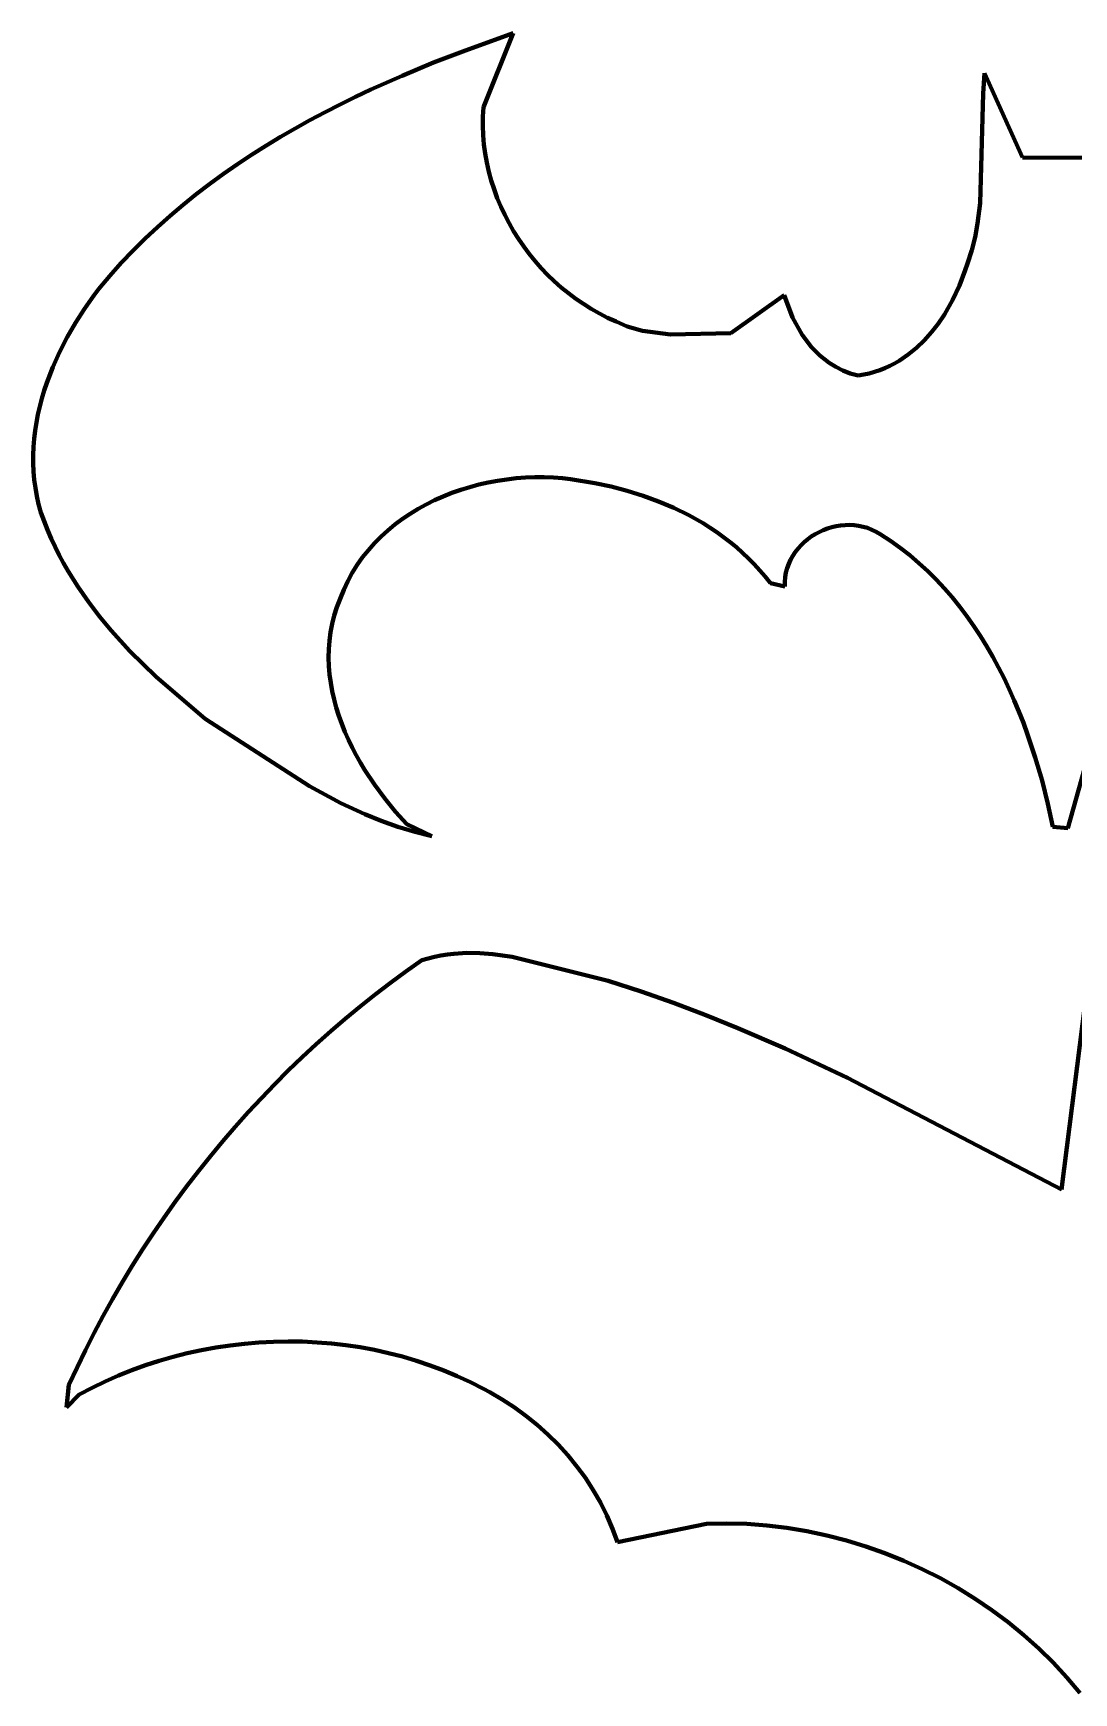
# Model space of a CAD drawing. Header units: millimetres. Extents: x 0 to 8.6, y 0 to 11.1.
# Drawn here: x 3.131 to 4.454, y 1.861 to 3.972 of the extents above; entities that cross this region are included whole.
import ezdxf

# ---------------------------------------------------------------- set-up
doc = ezdxf.new("R2010")
doc.units = ezdxf.units.MM
doc.layers.add('color#010101ff', color=7, linetype='CONTINUOUS', lineweight=100)
doc.layers.add('color#ffffffff', color=7, linetype='CONTINUOUS', lineweight=100)

msp = doc.modelspace()

# ---------------------------------------------------------------- linework, layer by layer
at = {"layer": 'color#010101ff'}
for p, q in [((3.6805, 3.95), (3.7413, 3.9718)), ((3.7413, 3.9718), (3.7034, 3.8777)), ((3.6401, 3.9344), (3.6805, 3.95)), ((3.6001, 3.9178), (3.6401, 3.9344)), ((3.5604, 3.9001), (3.6001, 3.9178)), ((4.3391, 3.8952), (4.3407, 3.9212)), ((4.3407, 3.9212), (4.3889, 3.8138)), ((3.5213, 3.8813), (3.5408, 3.8908)), ((3.5408, 3.8908), (3.5604, 3.9001)), ((4.3353, 3.7555), (4.3391, 3.8952)), ((3.4828, 3.8612), (3.502, 3.8714)), ((3.502, 3.8714), (3.5213, 3.8813)), ((3.7027, 3.8658), (3.7026, 3.8539)), ((3.7034, 3.8777), (3.7027, 3.8658)), ((3.4452, 3.8399), (3.4639, 3.8507)), ((3.4639, 3.8507), (3.4828, 3.8612)), ((3.7026, 3.8539), (3.7031, 3.8421)), ((3.7031, 3.8421), (3.7041, 3.8304)), ((3.4085, 3.8171), (3.4267, 3.8287)), ((3.4267, 3.8287), (3.4452, 3.8399)), ((3.7041, 3.8304), (3.7057, 3.8187)), ((3.3728, 3.7929), (3.3905, 3.8052)), ((3.3905, 3.8052), (3.4085, 3.8171)), ((3.7057, 3.8187), (3.7077, 3.8072)), ((3.7077, 3.8072), (3.7103, 3.7957)), ((4.3889, 3.8138), (4.486, 3.8133)), ((3.3382, 3.7671), (3.3554, 3.7802)), ((3.3554, 3.7802), (3.3728, 3.7929)), ((3.7103, 3.7957), (3.7134, 3.7844)), ((3.7134, 3.7844), (3.717, 3.7733)), ((3.3215, 3.7536), (3.3382, 3.7671)), ((3.717, 3.7733), (3.7211, 3.7622)), ((3.7211, 3.7622), (3.7256, 3.7514)), ((3.2889, 3.7253), (3.305, 3.7397)), ((3.305, 3.7397), (3.3215, 3.7536)), ((3.7256, 3.7514), (3.7306, 3.7408)), ((3.7306, 3.7408), (3.736, 3.7303)), ((4.332, 3.7297), (4.3353, 3.7555)), ((3.2732, 3.7105), (3.2889, 3.7253)), ((3.736, 3.7303), (3.7418, 3.7201)), ((3.7418, 3.7201), (3.7481, 3.7102)), ((4.3287, 3.7126), (4.332, 3.7297)), ((3.2429, 3.6796), (3.2578, 3.6953)), ((3.2578, 3.6953), (3.2732, 3.7105)), ((3.7481, 3.7102), (3.7547, 3.7005)), ((3.7547, 3.7005), (3.7618, 3.691)), ((4.3191, 3.6789), (4.3245, 3.6957)), ((4.3245, 3.6957), (4.3287, 3.7126)), ((3.2284, 3.6634), (3.2429, 3.6796)), ((3.7618, 3.691), (3.7692, 3.6819)), ((3.7692, 3.6819), (3.777, 3.6731)), ((3.777, 3.6731), (3.7851, 3.6645)), ((4.316, 3.6706), (4.3191, 3.6789)), ((3.2143, 3.6467), (3.2284, 3.6634)), ((3.7851, 3.6645), (3.7936, 3.6564)), ((3.7936, 3.6564), (3.8024, 3.6485)), ((4.3089, 3.6511), (4.316, 3.6706)), ((3.1959, 3.6213), (3.208, 3.6384)), ((3.208, 3.6384), (3.2143, 3.6467)), ((3.8024, 3.6485), (3.8115, 3.6411)), ((3.8115, 3.6411), (3.8209, 3.634)), ((3.8209, 3.634), (3.8306, 3.6274)), ((4.0182, 3.5905), (4.0859, 3.6386)), ((4.0859, 3.6386), (4.0966, 3.6102)), ((4.2898, 3.6139), (4.3002, 3.6321)), ((4.3002, 3.6321), (4.3089, 3.6511)), ((3.1845, 3.6035), (3.1959, 3.6213)), ((3.8306, 3.6274), (3.8406, 3.6211)), ((3.8406, 3.6211), (3.8509, 3.6153)), ((3.8509, 3.6153), (3.8614, 3.6099)), ((3.8614, 3.6099), (3.8721, 3.605)), ((4.0966, 3.6102), (4.1088, 3.5882)), ((4.282, 3.6023), (4.2898, 3.6139)), ((3.1739, 3.5852), (3.1845, 3.6035)), ((3.8721, 3.605), (3.8863, 3.5989)), ((3.8863, 3.5989), (3.9059, 3.5932)), ((3.9059, 3.5932), (3.9413, 3.5884)), ((3.9413, 3.5884), (4.0182, 3.5905)), ((4.2642, 3.5811), (4.2734, 3.5914)), ((4.2734, 3.5914), (4.282, 3.6023)), ((3.1642, 3.5663), (3.1739, 3.5852)), ((4.1088, 3.5882), (4.1209, 3.5723)), ((4.1209, 3.5723), (4.1314, 3.5618)), ((4.2436, 3.563), (4.2542, 3.5716)), ((4.2542, 3.5716), (4.2642, 3.5811)), ((3.148, 3.5273), (3.1556, 3.547)), ((3.1556, 3.547), (3.1642, 3.5663)), ((4.1314, 3.5618), (4.143, 3.5526)), ((4.143, 3.5526), (4.1515, 3.5473)), ((4.1515, 3.5473), (4.1605, 3.5428)), ((4.214, 3.5459), (4.2202, 3.5488)), ((4.2202, 3.5488), (4.2263, 3.5519)), ((4.2263, 3.5519), (4.2323, 3.5553)), ((4.2323, 3.5553), (4.2436, 3.563)), ((3.1447, 3.5173), (3.148, 3.5273)), ((4.1605, 3.5428), (4.17, 3.5391)), ((4.17, 3.5391), (4.1801, 3.5363)), ((4.1801, 3.5363), (4.1872, 3.5376)), ((4.1872, 3.5376), (4.1942, 3.5391)), ((4.1942, 3.5391), (4.2009, 3.5411)), ((4.2009, 3.5411), (4.2075, 3.5433)), ((4.2075, 3.5433), (4.214, 3.5459)), ((3.1391, 3.4971), (3.1417, 3.5073)), ((3.1417, 3.5073), (3.1447, 3.5173)), ((3.1348, 3.4767), (3.1368, 3.4869)), ((3.1368, 3.4869), (3.1391, 3.4971)), ((3.132, 3.456), (3.1332, 3.4664)), ((3.1332, 3.4664), (3.1348, 3.4767)), ((3.1308, 3.4352), (3.1312, 3.4457)), ((3.1312, 3.4457), (3.132, 3.456)), ((3.1308, 3.4248), (3.1308, 3.4352)), ((3.1313, 3.4144), (3.1308, 3.4248)), ((3.1322, 3.4039), (3.1313, 3.4144)), ((3.1336, 3.3934), (3.1322, 3.4039)), ((3.7096, 3.4003), (3.6978, 3.3976)), ((3.7214, 3.4025), (3.7096, 3.4003)), ((3.7332, 3.4043), (3.7214, 3.4025)), ((3.7451, 3.4057), (3.7332, 3.4043)), ((3.757, 3.4066), (3.7451, 3.4057)), ((3.7689, 3.407), (3.757, 3.4066)), ((3.7807, 3.4071), (3.7689, 3.407)), ((3.7925, 3.4067), (3.7807, 3.4071)), ((3.8041, 3.4058), (3.7925, 3.4067)), ((3.8144, 3.4046), (3.8041, 3.4058)), ((3.8453, 3.3996), (3.8144, 3.4046)), ((3.8659, 3.3952), (3.8453, 3.3996)), ((3.1354, 3.383), (3.1336, 3.3934)), ((3.1377, 3.3726), (3.1354, 3.383)), ((3.6414, 3.3778), (3.6307, 3.3725)), ((3.6523, 3.3826), (3.6414, 3.3778)), ((3.6634, 3.387), (3.6523, 3.3826)), ((3.6747, 3.391), (3.6634, 3.387)), ((3.6862, 3.3945), (3.6747, 3.391)), ((3.6978, 3.3976), (3.6862, 3.3945)), ((3.8863, 3.3898), (3.8659, 3.3952)), ((3.9065, 3.3835), (3.8863, 3.3898)), ((3.9263, 3.3763), (3.9065, 3.3835)), ((3.1406, 3.3621), (3.1377, 3.3726)), ((3.1446, 3.351), (3.1406, 3.3621)), ((3.6102, 3.3606), (3.6004, 3.354)), ((3.6203, 3.3668), (3.6102, 3.3606)), ((3.6307, 3.3725), (3.6203, 3.3668)), ((3.9457, 3.368), (3.9263, 3.3763)), ((3.9646, 3.3588), (3.9457, 3.368)), ((3.9829, 3.3485), (3.9646, 3.3588)), ((3.149, 3.34), (3.1446, 3.351)), ((3.1537, 3.3292), (3.149, 3.34)), ((3.5819, 3.3395), (3.5732, 3.3316)), ((3.5909, 3.3469), (3.5819, 3.3395)), ((3.6004, 3.354), (3.5909, 3.3469)), ((3.9917, 3.3429), (3.9829, 3.3485)), ((4.0004, 3.3371), (3.9917, 3.3429)), ((4.0089, 3.331), (4.0004, 3.3371)), ((4.1304, 3.3373), (4.1253, 3.3346)), ((4.1356, 3.3397), (4.1304, 3.3373)), ((4.141, 3.3418), (4.1356, 3.3397)), ((4.1465, 3.3435), (4.141, 3.3418)), ((4.1521, 3.3448), (4.1465, 3.3435)), ((4.1577, 3.3457), (4.1521, 3.3448)), ((4.1635, 3.3462), (4.1577, 3.3457)), ((4.1692, 3.3464), (4.1635, 3.3462)), ((4.175, 3.3461), (4.1692, 3.3464)), ((4.1807, 3.3453), (4.175, 3.3461)), ((4.1864, 3.3441), (4.1807, 3.3453)), ((4.192, 3.3425), (4.1864, 3.3441)), ((4.1975, 3.3403), (4.192, 3.3425)), ((4.2029, 3.3377), (4.1975, 3.3403)), ((4.2081, 3.3346), (4.2029, 3.3377)), ((3.1587, 3.3186), (3.1537, 3.3292)), ((3.164, 3.3081), (3.1587, 3.3186)), ((3.5571, 3.3144), (3.5498, 3.3052)), ((3.5649, 3.3232), (3.5571, 3.3144)), ((3.5732, 3.3316), (3.5649, 3.3232)), ((4.0172, 3.3246), (4.0089, 3.331)), ((4.0253, 3.318), (4.0172, 3.3246)), ((4.0331, 3.3111), (4.0253, 3.318)), ((4.1036, 3.3163), (4.1001, 3.3118)), ((4.1074, 3.3205), (4.1036, 3.3163)), ((4.1115, 3.3245), (4.1074, 3.3205)), ((4.1159, 3.3282), (4.1115, 3.3245)), ((4.1205, 3.3315), (4.1159, 3.3282)), ((4.1253, 3.3346), (4.1205, 3.3315)), ((4.2211, 3.3261), (4.2081, 3.3346)), ((4.2336, 3.3172), (4.2211, 3.3261)), ((4.2457, 3.3078), (4.2336, 3.3172)), ((3.1695, 3.2978), (3.164, 3.3081)), ((3.1753, 3.2877), (3.1695, 3.2978)), ((3.543, 3.2955), (3.5367, 3.2854)), ((3.5498, 3.3052), (3.543, 3.2955)), ((4.0407, 3.3039), (4.0331, 3.3111)), ((4.048, 3.2964), (4.0407, 3.3039)), ((4.0551, 3.2886), (4.048, 3.2964)), ((4.0917, 3.2969), (4.0898, 3.2914)), ((4.0941, 3.3021), (4.0917, 3.2969)), ((4.0969, 3.3071), (4.0941, 3.3021)), ((4.1001, 3.3118), (4.0969, 3.3071)), ((4.2573, 3.2979), (4.2457, 3.3078)), ((4.2685, 3.2876), (4.2573, 3.2979)), ((3.1877, 3.2679), (3.1753, 3.2877)), ((3.531, 3.2749), (3.5258, 3.2639)), ((3.5367, 3.2854), (3.531, 3.2749)), ((4.0619, 3.2806), (4.0551, 3.2886)), ((4.0684, 3.2722), (4.0619, 3.2806)), ((4.0866, 3.2679), (4.0684, 3.2722)), ((4.0872, 3.28), (4.0866, 3.274)), ((4.0866, 3.274), (4.0866, 3.2679)), ((4.0882, 3.2858), (4.0872, 3.28)), ((4.0898, 3.2914), (4.0882, 3.2858)), ((4.2793, 3.2769), (4.2685, 3.2876)), ((4.2897, 3.2657), (4.2793, 3.2769)), ((3.201, 3.2487), (3.1877, 3.2679)), ((3.5213, 3.2525), (3.5172, 3.2419)), ((3.5258, 3.2639), (3.5213, 3.2525)), ((4.2997, 3.2543), (4.2897, 3.2657)), ((4.3093, 3.2424), (4.2997, 3.2543)), ((3.2152, 3.2301), (3.201, 3.2487)), ((3.2301, 3.212), (3.2152, 3.2301)), ((3.5138, 3.2312), (3.5112, 3.2205)), ((3.5172, 3.2419), (3.5138, 3.2312)), ((4.3184, 3.2302), (4.3093, 3.2424)), ((4.3272, 3.2177), (4.3184, 3.2302)), ((3.2538, 3.186), (3.2301, 3.212)), ((3.5091, 3.2098), (3.5077, 3.199)), ((3.5112, 3.2205), (3.5091, 3.2098)), ((4.3357, 3.2049), (4.3272, 3.2177)), ((3.5069, 3.1883), (3.5066, 3.1776)), ((3.5077, 3.199), (3.5069, 3.1883)), ((4.3437, 3.1919), (4.3357, 3.2049)), ((4.3514, 3.1786), (4.3437, 3.1919)), ((3.2874, 3.153), (3.2538, 3.186)), ((3.5066, 3.1776), (3.507, 3.1669)), ((3.507, 3.1669), (3.5078, 3.1562)), ((4.3587, 3.165), (4.3514, 3.1786)), ((3.3497, 3.0997), (3.2874, 3.153)), ((3.5078, 3.1562), (3.5092, 3.1456)), ((3.5092, 3.1456), (3.5111, 3.135)), ((4.3657, 3.1513), (4.3587, 3.165)), ((4.3723, 3.1373), (4.3657, 3.1513)), ((3.5111, 3.135), (3.5134, 3.1245)), ((3.5134, 3.1245), (3.5163, 3.114)), ((4.3786, 3.1232), (4.3723, 3.1373)), ((3.5163, 3.114), (3.5195, 3.1037)), ((3.5195, 3.1037), (3.5232, 3.0934)), ((4.3846, 3.1089), (4.3786, 3.1232)), ((4.3902, 3.0945), (4.3846, 3.1089)), ((3.4822, 3.014), (3.3497, 3.0997)), ((3.5232, 3.0934), (3.5272, 3.0833)), ((3.5272, 3.0833), (3.5317, 3.0732)), ((4.3955, 3.08), (4.3902, 3.0945)), ((4.4825, 3.0873), (4.4466, 2.9606)), ((3.5317, 3.0732), (3.5365, 3.0633)), ((3.5365, 3.0633), (3.5416, 3.0536)), ((4.4053, 3.0507), (4.3955, 3.08)), ((3.5416, 3.0536), (3.547, 3.0439)), ((3.547, 3.0439), (3.5527, 3.0345)), ((4.4139, 3.0213), (4.4053, 3.0507)), ((3.5527, 3.0345), (3.5649, 3.0161)), ((4.4213, 2.9917), (4.4139, 3.0213)), ((3.522, 2.9927), (3.4822, 3.014)), ((3.5649, 3.0161), (3.578, 2.9984)), ((3.578, 2.9984), (3.5918, 2.9816)), ((3.5525, 2.9785), (3.522, 2.9927)), ((3.5733, 2.97), (3.5525, 2.9785)), ((3.5918, 2.9816), (3.6062, 2.9657)), ((4.4277, 2.9624), (4.4213, 2.9917)), ((3.5944, 2.9625), (3.5733, 2.97)), ((3.616, 2.9559), (3.5944, 2.9625)), ((3.6062, 2.9657), (3.6379, 2.9504)), ((3.6379, 2.9504), (3.616, 2.9559)), ((4.4466, 2.9606), (4.4277, 2.9624)), ((3.6049, 2.7785), (3.6249, 2.7927)), ((3.6249, 2.7927), (3.6331, 2.7951)), ((3.6331, 2.7951), (3.6412, 2.7971)), ((3.6412, 2.7971), (3.6494, 2.7988)), ((3.6494, 2.7988), (3.6576, 2.8001)), ((3.6576, 2.8001), (3.6659, 2.801)), ((3.6659, 2.801), (3.6823, 2.802)), ((3.6823, 2.802), (3.6988, 2.8018)), ((3.6988, 2.8018), (3.7154, 2.8005)), ((3.7154, 2.8005), (3.7402, 2.7971)), ((3.7402, 2.7971), (3.8622, 2.7665)), ((3.5852, 2.764), (3.6049, 2.7785)), ((3.8622, 2.7665), (3.904, 2.753)), ((3.5466, 2.7339), (3.5658, 2.7491)), ((3.5658, 2.7491), (3.5852, 2.764)), ((3.904, 2.753), (3.9454, 2.7384)), ((4.4387, 2.5009), (4.4724, 2.7647)), ((3.5278, 2.7183), (3.5466, 2.7339)), ((3.9454, 2.7384), (3.9864, 2.7229)), ((3.4909, 2.686), (3.5092, 2.7023)), ((3.5092, 2.7023), (3.5278, 2.7183)), ((3.9864, 2.7229), (4.027, 2.7064)), ((4.027, 2.7064), (4.0873, 2.6803)), ((3.473, 2.6693), (3.4909, 2.686)), ((3.4553, 2.6523), (3.473, 2.6693)), ((4.0873, 2.6803), (4.1667, 2.6431)), ((3.438, 2.6349), (3.4553, 2.6523)), ((4.1667, 2.6431), (4.4387, 2.5009)), ((3.421, 2.6173), (3.438, 2.6349)), ((3.3879, 2.581), (3.4043, 2.5993)), ((3.4043, 2.5993), (3.421, 2.6173)), ((3.3719, 2.5625), (3.3879, 2.581)), ((3.3563, 2.5436), (3.3719, 2.5625)), ((3.3409, 2.5244), (3.3563, 2.5436)), ((3.326, 2.505), (3.3409, 2.5244)), ((3.3114, 2.4853), (3.326, 2.505)), ((3.2972, 2.4653), (3.3114, 2.4853)), ((3.2833, 2.4451), (3.2972, 2.4653)), ((3.2698, 2.4246), (3.2833, 2.4451)), ((3.2567, 2.4039), (3.2698, 2.4246)), ((3.244, 2.3829), (3.2567, 2.4039)), ((3.2317, 2.3617), (3.244, 2.3829)), ((3.2198, 2.3403), (3.2317, 2.3617)), ((3.2083, 2.3187), (3.2198, 2.3403)), ((3.1972, 2.2969), (3.2083, 2.3187)), ((3.3813, 2.3028), (3.363, 2.3001)), ((3.3996, 2.305), (3.3813, 2.3028)), ((3.418, 2.3065), (3.3996, 2.305)), ((3.4365, 2.3075), (3.418, 2.3065)), ((3.455, 2.3078), (3.4365, 2.3075)), ((3.4734, 2.3076), (3.455, 2.3078)), ((3.4918, 2.3067), (3.4734, 2.3076)), ((3.5102, 2.3052), (3.4918, 2.3067)), ((3.5285, 2.3031), (3.5102, 2.3052)), ((3.5468, 2.3004), (3.5285, 2.3031)), ((3.1866, 2.2748), (3.1972, 2.2969)), ((3.2911, 2.2832), (3.2736, 2.2775)), ((3.3089, 2.2883), (3.2911, 2.2832)), ((3.3268, 2.2928), (3.3089, 2.2883)), ((3.3448, 2.2967), (3.3268, 2.2928)), ((3.363, 2.3001), (3.3448, 2.2967)), ((3.5649, 2.2971), (3.5468, 2.3004)), ((3.5829, 2.2931), (3.5649, 2.2971)), ((3.6007, 2.2885), (3.5829, 2.2931)), ((3.6184, 2.2833), (3.6007, 2.2885)), ((3.6359, 2.2774), (3.6184, 2.2833)), ((3.1763, 2.2526), (3.1866, 2.2748)), ((3.2391, 2.2644), (3.2222, 2.257)), ((3.2562, 2.2712), (3.2391, 2.2644)), ((3.2736, 2.2775), (3.2562, 2.2712)), ((3.6531, 2.2709), (3.6359, 2.2774)), ((3.6701, 2.2637), (3.6531, 2.2709)), ((3.6869, 2.2559), (3.6701, 2.2637)), ((3.1733, 2.224), (3.1763, 2.2526)), ((3.1892, 2.2405), (3.1733, 2.224)), ((3.2056, 2.249), (3.1892, 2.2405)), ((3.2222, 2.257), (3.2056, 2.249)), ((3.7034, 2.2475), (3.6869, 2.2559)), ((3.7115, 2.2432), (3.7034, 2.2475)), ((3.7273, 2.2341), (3.7115, 2.2432)), ((3.7427, 2.2241), (3.7273, 2.2341)), ((3.7575, 2.2134), (3.7427, 2.2241)), ((3.7718, 2.2019), (3.7575, 2.2134)), ((3.7855, 2.1897), (3.7718, 2.2019)), ((3.7985, 2.1767), (3.7855, 2.1897)), ((3.8108, 2.1632), (3.7985, 2.1767)), ((3.8224, 2.149), (3.8108, 2.1632)), ((3.8332, 2.1342), (3.8224, 2.149)), ((3.8431, 2.1188), (3.8332, 2.1342)), ((3.8522, 2.1029), (3.8431, 2.1188)), ((3.8604, 2.0866), (3.8522, 2.1029)), ((3.8676, 2.0697), (3.8604, 2.0866)), ((3.8738, 2.0524), (3.8676, 2.0697)), ((3.9872, 2.076), (3.8738, 2.0524)), ((4.0128, 2.0765), (3.9872, 2.076)), ((4.0384, 2.0758), (4.0128, 2.0765)), ((4.064, 2.0739), (4.0384, 2.0758)), ((4.0895, 2.0708), (4.064, 2.0739)), ((4.1149, 2.0666), (4.0895, 2.0708)), ((4.1401, 2.0612), (4.1149, 2.0666)), ((4.1651, 2.0548), (4.1401, 2.0612)), ((4.1897, 2.0472), (4.1651, 2.0548)), ((4.2141, 2.0386), (4.1897, 2.0472)), ((4.238, 2.029), (4.2141, 2.0386)), ((4.2616, 2.0184), (4.238, 2.029)), ((4.2846, 2.0067), (4.2616, 2.0184)), ((4.3071, 1.9941), (4.2846, 2.0067)), ((4.329, 1.9805), (4.3071, 1.9941)), ((4.3503, 1.9661), (4.329, 1.9805)), ((4.371, 1.9507), (4.3503, 1.9661)), ((4.3908, 1.9344), (4.371, 1.9507)), ((4.4099, 1.9173), (4.3908, 1.9344)), ((4.4282, 1.8993), (4.4099, 1.9173)), ((4.4456, 1.8805), (4.4282, 1.8993)), ((4.4621, 1.8609), (4.4456, 1.8805))]:
    msp.add_line(p, q, dxfattribs=at)
at = {"layer": 'color#ffffffff'}
for p, q in [((3.7413, 3.9718), (3.6805, 3.95)), ((3.7034, 3.8777), (3.7413, 3.9718)), ((3.6805, 3.95), (3.6401, 3.9344)), ((3.6401, 3.9344), (3.6001, 3.9178)), ((3.6001, 3.9178), (3.5604, 3.9001)), ((4.3407, 3.9212), (4.3391, 3.8952)), ((4.3889, 3.8138), (4.3407, 3.9212)), ((3.5408, 3.8908), (3.5213, 3.8813)), ((3.5604, 3.9001), (3.5408, 3.8908)), ((4.3391, 3.8952), (4.3353, 3.7555)), ((3.502, 3.8714), (3.4828, 3.8612)), ((3.5213, 3.8813), (3.502, 3.8714)), ((3.7026, 3.8539), (3.7027, 3.8658)), ((3.7027, 3.8658), (3.7034, 3.8777)), ((3.4639, 3.8507), (3.4452, 3.8399)), ((3.4828, 3.8612), (3.4639, 3.8507)), ((3.7031, 3.8421), (3.7026, 3.8539)), ((3.7041, 3.8304), (3.7031, 3.8421)), ((3.4267, 3.8287), (3.4085, 3.8171)), ((3.4452, 3.8399), (3.4267, 3.8287)), ((3.7057, 3.8187), (3.7041, 3.8304)), ((3.3905, 3.8052), (3.3728, 3.7929)), ((3.4085, 3.8171), (3.3905, 3.8052)), ((3.7077, 3.8072), (3.7057, 3.8187)), ((3.7103, 3.7957), (3.7077, 3.8072)), ((4.486, 3.8133), (4.3889, 3.8138)), ((3.3554, 3.7802), (3.3382, 3.7671)), ((3.3728, 3.7929), (3.3554, 3.7802)), ((3.7134, 3.7844), (3.7103, 3.7957)), ((3.717, 3.7733), (3.7134, 3.7844)), ((3.3382, 3.7671), (3.3215, 3.7536)), ((3.7211, 3.7622), (3.717, 3.7733)), ((3.7256, 3.7514), (3.7211, 3.7622)), ((3.305, 3.7397), (3.2889, 3.7253)), ((3.3215, 3.7536), (3.305, 3.7397)), ((3.7306, 3.7408), (3.7256, 3.7514)), ((3.736, 3.7303), (3.7306, 3.7408)), ((4.3353, 3.7555), (4.332, 3.7297)), ((3.2889, 3.7253), (3.2732, 3.7105)), ((3.7418, 3.7201), (3.736, 3.7303)), ((3.7481, 3.7102), (3.7418, 3.7201)), ((4.332, 3.7297), (4.3287, 3.7126)), ((3.2578, 3.6953), (3.2429, 3.6796)), ((3.2732, 3.7105), (3.2578, 3.6953)), ((3.7547, 3.7005), (3.7481, 3.7102)), ((3.7618, 3.691), (3.7547, 3.7005)), ((4.3245, 3.6957), (4.3191, 3.6789)), ((4.3287, 3.7126), (4.3245, 3.6957)), ((3.2429, 3.6796), (3.2284, 3.6634)), ((3.7692, 3.6819), (3.7618, 3.691)), ((3.777, 3.6731), (3.7692, 3.6819)), ((3.7851, 3.6645), (3.777, 3.6731)), ((4.3191, 3.6789), (4.316, 3.6706)), ((3.2284, 3.6634), (3.2143, 3.6467)), ((3.7936, 3.6564), (3.7851, 3.6645)), ((3.8024, 3.6485), (3.7936, 3.6564)), ((4.316, 3.6706), (4.3089, 3.6511)), ((3.208, 3.6384), (3.1959, 3.6213)), ((3.2143, 3.6467), (3.208, 3.6384)), ((3.8115, 3.6411), (3.8024, 3.6485)), ((3.8209, 3.634), (3.8115, 3.6411)), ((3.8306, 3.6274), (3.8209, 3.634)), ((4.0859, 3.6386), (4.0182, 3.5905)), ((4.0966, 3.6102), (4.0859, 3.6386)), ((4.3002, 3.6321), (4.2898, 3.6139)), ((4.3089, 3.6511), (4.3002, 3.6321)), ((3.1959, 3.6213), (3.1845, 3.6035)), ((3.8406, 3.6211), (3.8306, 3.6274)), ((3.8509, 3.6153), (3.8406, 3.6211)), ((3.8614, 3.6099), (3.8509, 3.6153)), ((3.8721, 3.605), (3.8614, 3.6099)), ((4.1088, 3.5882), (4.0966, 3.6102)), ((4.2898, 3.6139), (4.282, 3.6023)), ((3.1845, 3.6035), (3.1739, 3.5852)), ((3.8863, 3.5989), (3.8721, 3.605)), ((3.9059, 3.5932), (3.8863, 3.5989)), ((3.9413, 3.5884), (3.9059, 3.5932)), ((4.0182, 3.5905), (3.9413, 3.5884)), ((4.2734, 3.5914), (4.2642, 3.5811)), ((4.282, 3.6023), (4.2734, 3.5914)), ((3.1739, 3.5852), (3.1642, 3.5663)), ((4.1209, 3.5723), (4.1088, 3.5882)), ((4.1314, 3.5618), (4.1209, 3.5723)), ((4.2542, 3.5716), (4.2436, 3.563)), ((4.2642, 3.5811), (4.2542, 3.5716)), ((3.1556, 3.547), (3.148, 3.5273)), ((3.1642, 3.5663), (3.1556, 3.547)), ((4.143, 3.5526), (4.1314, 3.5618)), ((4.1515, 3.5473), (4.143, 3.5526)), ((4.1605, 3.5428), (4.1515, 3.5473)), ((4.2202, 3.5488), (4.214, 3.5459)), ((4.2263, 3.5519), (4.2202, 3.5488)), ((4.2323, 3.5553), (4.2263, 3.5519)), ((4.2436, 3.563), (4.2323, 3.5553)), ((3.148, 3.5273), (3.1447, 3.5173)), ((4.17, 3.5391), (4.1605, 3.5428)), ((4.1801, 3.5363), (4.17, 3.5391)), ((4.1872, 3.5376), (4.1801, 3.5363)), ((4.1942, 3.5391), (4.1872, 3.5376)), ((4.2009, 3.5411), (4.1942, 3.5391)), ((4.2075, 3.5433), (4.2009, 3.5411)), ((4.214, 3.5459), (4.2075, 3.5433)), ((3.1417, 3.5073), (3.1391, 3.4971)), ((3.1447, 3.5173), (3.1417, 3.5073)), ((3.1368, 3.4869), (3.1348, 3.4767)), ((3.1391, 3.4971), (3.1368, 3.4869)), ((3.1332, 3.4664), (3.132, 3.456)), ((3.1348, 3.4767), (3.1332, 3.4664)), ((3.1312, 3.4457), (3.1308, 3.4352)), ((3.132, 3.456), (3.1312, 3.4457)), ((3.1308, 3.4352), (3.1308, 3.4248)), ((3.1308, 3.4248), (3.1313, 3.4144)), ((3.1313, 3.4144), (3.1322, 3.4039)), ((3.1322, 3.4039), (3.1336, 3.3934)), ((3.6978, 3.3976), (3.7096, 3.4003)), ((3.7096, 3.4003), (3.7214, 3.4025)), ((3.7214, 3.4025), (3.7332, 3.4043)), ((3.7332, 3.4043), (3.7451, 3.4057)), ((3.7451, 3.4057), (3.757, 3.4066)), ((3.757, 3.4066), (3.7689, 3.407)), ((3.7689, 3.407), (3.7807, 3.4071)), ((3.7807, 3.4071), (3.7925, 3.4067)), ((3.7925, 3.4067), (3.8041, 3.4058)), ((3.8041, 3.4058), (3.8144, 3.4046)), ((3.8144, 3.4046), (3.8453, 3.3996)), ((3.8453, 3.3996), (3.8659, 3.3952)), ((3.1336, 3.3934), (3.1354, 3.383)), ((3.1354, 3.383), (3.1377, 3.3726)), ((3.6307, 3.3725), (3.6414, 3.3778)), ((3.6414, 3.3778), (3.6523, 3.3826)), ((3.6523, 3.3826), (3.6634, 3.387)), ((3.6634, 3.387), (3.6747, 3.391)), ((3.6747, 3.391), (3.6862, 3.3945)), ((3.6862, 3.3945), (3.6978, 3.3976)), ((3.8659, 3.3952), (3.8863, 3.3898)), ((3.8863, 3.3898), (3.9065, 3.3835)), ((3.9065, 3.3835), (3.9263, 3.3763)), ((3.1377, 3.3726), (3.1406, 3.3621)), ((3.1406, 3.3621), (3.1446, 3.351)), ((3.6004, 3.354), (3.6102, 3.3606)), ((3.6102, 3.3606), (3.6203, 3.3668)), ((3.6203, 3.3668), (3.6307, 3.3725)), ((3.9263, 3.3763), (3.9457, 3.368)), ((3.9457, 3.368), (3.9646, 3.3588)), ((3.9646, 3.3588), (3.9829, 3.3485)), ((3.1446, 3.351), (3.149, 3.34)), ((3.149, 3.34), (3.1537, 3.3292)), ((3.5732, 3.3316), (3.5819, 3.3395)), ((3.5819, 3.3395), (3.5909, 3.3469)), ((3.5909, 3.3469), (3.6004, 3.354)), ((3.9829, 3.3485), (3.9917, 3.3429)), ((3.9917, 3.3429), (4.0004, 3.3371)), ((4.0004, 3.3371), (4.0089, 3.331)), ((4.1253, 3.3346), (4.1304, 3.3373)), ((4.1304, 3.3373), (4.1356, 3.3397)), ((4.1356, 3.3397), (4.141, 3.3418)), ((4.141, 3.3418), (4.1465, 3.3435)), ((4.1465, 3.3435), (4.1521, 3.3448)), ((4.1521, 3.3448), (4.1577, 3.3457)), ((4.1577, 3.3457), (4.1635, 3.3462)), ((4.1635, 3.3462), (4.1692, 3.3464)), ((4.1692, 3.3464), (4.175, 3.3461)), ((4.175, 3.3461), (4.1807, 3.3453)), ((4.1807, 3.3453), (4.1864, 3.3441)), ((4.1864, 3.3441), (4.192, 3.3425)), ((4.192, 3.3425), (4.1975, 3.3403)), ((4.1975, 3.3403), (4.2029, 3.3377)), ((4.2029, 3.3377), (4.2081, 3.3346)), ((3.1537, 3.3292), (3.1587, 3.3186)), ((3.1587, 3.3186), (3.164, 3.3081)), ((3.5498, 3.3052), (3.5571, 3.3144)), ((3.5571, 3.3144), (3.5649, 3.3232)), ((3.5649, 3.3232), (3.5732, 3.3316)), ((4.0089, 3.331), (4.0172, 3.3246)), ((4.0172, 3.3246), (4.0253, 3.318)), ((4.0253, 3.318), (4.0331, 3.3111)), ((4.1001, 3.3118), (4.1036, 3.3163)), ((4.1036, 3.3163), (4.1074, 3.3205)), ((4.1074, 3.3205), (4.1115, 3.3245)), ((4.1115, 3.3245), (4.1159, 3.3282)), ((4.1159, 3.3282), (4.1205, 3.3315)), ((4.1205, 3.3315), (4.1253, 3.3346)), ((4.2081, 3.3346), (4.2211, 3.3261)), ((4.2211, 3.3261), (4.2336, 3.3172)), ((4.2336, 3.3172), (4.2457, 3.3078)), ((3.164, 3.3081), (3.1695, 3.2978)), ((3.1695, 3.2978), (3.1753, 3.2877)), ((3.5367, 3.2854), (3.543, 3.2955)), ((3.543, 3.2955), (3.5498, 3.3052)), ((4.0331, 3.3111), (4.0407, 3.3039)), ((4.0407, 3.3039), (4.048, 3.2964)), ((4.048, 3.2964), (4.0551, 3.2886)), ((4.0898, 3.2914), (4.0917, 3.2969)), ((4.0917, 3.2969), (4.0941, 3.3021)), ((4.0941, 3.3021), (4.0969, 3.3071)), ((4.0969, 3.3071), (4.1001, 3.3118)), ((4.2457, 3.3078), (4.2573, 3.2979)), ((4.2573, 3.2979), (4.2685, 3.2876)), ((3.1753, 3.2877), (3.1877, 3.2679)), ((3.5258, 3.2639), (3.531, 3.2749)), ((3.531, 3.2749), (3.5367, 3.2854)), ((4.0551, 3.2886), (4.0619, 3.2806)), ((4.0619, 3.2806), (4.0684, 3.2722)), ((4.0684, 3.2722), (4.0866, 3.2679)), ((4.0866, 3.274), (4.0872, 3.28)), ((4.0866, 3.2679), (4.0866, 3.274)), ((4.0872, 3.28), (4.0882, 3.2858)), ((4.0882, 3.2858), (4.0898, 3.2914)), ((4.2685, 3.2876), (4.2793, 3.2769)), ((4.2793, 3.2769), (4.2897, 3.2657)), ((3.1877, 3.2679), (3.201, 3.2487)), ((3.5172, 3.2419), (3.5213, 3.2525)), ((3.5213, 3.2525), (3.5258, 3.2639)), ((4.2897, 3.2657), (4.2997, 3.2543)), ((4.2997, 3.2543), (4.3093, 3.2424)), ((3.201, 3.2487), (3.2152, 3.2301)), ((3.2152, 3.2301), (3.2301, 3.212)), ((3.5112, 3.2205), (3.5138, 3.2312)), ((3.5138, 3.2312), (3.5172, 3.2419)), ((4.3093, 3.2424), (4.3184, 3.2302)), ((4.3184, 3.2302), (4.3272, 3.2177)), ((3.2301, 3.212), (3.2538, 3.186)), ((3.5077, 3.199), (3.5091, 3.2098)), ((3.5091, 3.2098), (3.5112, 3.2205)), ((4.3272, 3.2177), (4.3357, 3.2049)), ((3.5066, 3.1776), (3.5069, 3.1883)), ((3.5069, 3.1883), (3.5077, 3.199)), ((4.3357, 3.2049), (4.3437, 3.1919)), ((4.3437, 3.1919), (4.3514, 3.1786)), ((3.2538, 3.186), (3.2874, 3.153)), ((3.507, 3.1669), (3.5066, 3.1776)), ((3.5078, 3.1562), (3.507, 3.1669)), ((4.3514, 3.1786), (4.3587, 3.165)), ((3.2874, 3.153), (3.3497, 3.0997)), ((3.5092, 3.1456), (3.5078, 3.1562)), ((3.5111, 3.135), (3.5092, 3.1456)), ((4.3587, 3.165), (4.3657, 3.1513)), ((4.3657, 3.1513), (4.3723, 3.1373)), ((3.5134, 3.1245), (3.5111, 3.135)), ((3.5163, 3.114), (3.5134, 3.1245)), ((4.3723, 3.1373), (4.3786, 3.1232)), ((3.5195, 3.1037), (3.5163, 3.114)), ((3.5232, 3.0934), (3.5195, 3.1037)), ((4.3786, 3.1232), (4.3846, 3.1089)), ((4.3846, 3.1089), (4.3902, 3.0945)), ((3.3497, 3.0997), (3.4822, 3.014)), ((3.5272, 3.0833), (3.5232, 3.0934)), ((3.5317, 3.0732), (3.5272, 3.0833)), ((4.3902, 3.0945), (4.3955, 3.08)), ((4.4466, 2.9606), (4.4825, 3.0873)), ((3.5365, 3.0633), (3.5317, 3.0732)), ((3.5416, 3.0536), (3.5365, 3.0633)), ((4.3955, 3.08), (4.4053, 3.0507)), ((3.547, 3.0439), (3.5416, 3.0536)), ((3.5527, 3.0345), (3.547, 3.0439)), ((4.4053, 3.0507), (4.4139, 3.0213)), ((3.5649, 3.0161), (3.5527, 3.0345)), ((4.4139, 3.0213), (4.4213, 2.9917)), ((3.4822, 3.014), (3.522, 2.9927)), ((3.578, 2.9984), (3.5649, 3.0161)), ((3.5918, 2.9816), (3.578, 2.9984)), ((3.522, 2.9927), (3.5525, 2.9785)), ((3.5525, 2.9785), (3.5733, 2.97)), ((3.6062, 2.9657), (3.5918, 2.9816)), ((4.4213, 2.9917), (4.4277, 2.9624)), ((3.5733, 2.97), (3.5944, 2.9625)), ((3.5944, 2.9625), (3.616, 2.9559)), ((3.6379, 2.9504), (3.6062, 2.9657)), ((3.616, 2.9559), (3.6379, 2.9504)), ((4.4277, 2.9624), (4.4466, 2.9606)), ((3.6249, 2.7927), (3.6049, 2.7785)), ((3.6331, 2.7951), (3.6249, 2.7927)), ((3.6412, 2.7971), (3.6331, 2.7951)), ((3.6494, 2.7988), (3.6412, 2.7971)), ((3.6576, 2.8001), (3.6494, 2.7988)), ((3.6659, 2.801), (3.6576, 2.8001)), ((3.6823, 2.802), (3.6659, 2.801)), ((3.6988, 2.8018), (3.6823, 2.802)), ((3.7154, 2.8005), (3.6988, 2.8018)), ((3.7402, 2.7971), (3.7154, 2.8005)), ((3.8622, 2.7665), (3.7402, 2.7971)), ((3.6049, 2.7785), (3.5852, 2.764)), ((3.904, 2.753), (3.8622, 2.7665)), ((3.5658, 2.7491), (3.5466, 2.7339)), ((3.5852, 2.764), (3.5658, 2.7491)), ((3.9454, 2.7384), (3.904, 2.753)), ((4.4724, 2.7647), (4.4387, 2.5009)), ((3.5466, 2.7339), (3.5278, 2.7183)), ((3.9864, 2.7229), (3.9454, 2.7384)), ((3.5092, 2.7023), (3.4909, 2.686)), ((3.5278, 2.7183), (3.5092, 2.7023)), ((4.027, 2.7064), (3.9864, 2.7229)), ((4.0873, 2.6803), (4.027, 2.7064)), ((3.4909, 2.686), (3.473, 2.6693)), ((3.473, 2.6693), (3.4553, 2.6523)), ((4.1667, 2.6431), (4.0873, 2.6803)), ((3.4553, 2.6523), (3.438, 2.6349)), ((4.4387, 2.5009), (4.1667, 2.6431)), ((3.438, 2.6349), (3.421, 2.6173)), ((3.4043, 2.5993), (3.3879, 2.581)), ((3.421, 2.6173), (3.4043, 2.5993)), ((3.3879, 2.581), (3.3719, 2.5625)), ((3.3719, 2.5625), (3.3563, 2.5436)), ((3.3563, 2.5436), (3.3409, 2.5244)), ((3.3409, 2.5244), (3.326, 2.505)), ((3.326, 2.505), (3.3114, 2.4853)), ((3.3114, 2.4853), (3.2972, 2.4653)), ((3.2972, 2.4653), (3.2833, 2.4451)), ((3.2833, 2.4451), (3.2698, 2.4246)), ((3.2698, 2.4246), (3.2567, 2.4039)), ((3.2567, 2.4039), (3.244, 2.3829)), ((3.244, 2.3829), (3.2317, 2.3617)), ((3.2317, 2.3617), (3.2198, 2.3403)), ((3.2198, 2.3403), (3.2083, 2.3187)), ((3.2083, 2.3187), (3.1972, 2.2969)), ((3.363, 2.3001), (3.3813, 2.3028)), ((3.3813, 2.3028), (3.3996, 2.305)), ((3.3996, 2.305), (3.418, 2.3065)), ((3.418, 2.3065), (3.4365, 2.3075)), ((3.4365, 2.3075), (3.455, 2.3078)), ((3.455, 2.3078), (3.4734, 2.3076)), ((3.4734, 2.3076), (3.4918, 2.3067)), ((3.4918, 2.3067), (3.5102, 2.3052)), ((3.5102, 2.3052), (3.5285, 2.3031)), ((3.5285, 2.3031), (3.5468, 2.3004)), ((3.1972, 2.2969), (3.1866, 2.2748)), ((3.2736, 2.2775), (3.2911, 2.2832)), ((3.2911, 2.2832), (3.3089, 2.2883)), ((3.3089, 2.2883), (3.3268, 2.2928)), ((3.3268, 2.2928), (3.3448, 2.2967)), ((3.3448, 2.2967), (3.363, 2.3001)), ((3.5468, 2.3004), (3.5649, 2.2971)), ((3.5649, 2.2971), (3.5829, 2.2931)), ((3.5829, 2.2931), (3.6007, 2.2885)), ((3.6007, 2.2885), (3.6184, 2.2833)), ((3.6184, 2.2833), (3.6359, 2.2774)), ((3.1866, 2.2748), (3.1763, 2.2526)), ((3.2222, 2.257), (3.2391, 2.2644)), ((3.2391, 2.2644), (3.2562, 2.2712)), ((3.2562, 2.2712), (3.2736, 2.2775)), ((3.6359, 2.2774), (3.6531, 2.2709)), ((3.6531, 2.2709), (3.6701, 2.2637)), ((3.6701, 2.2637), (3.6869, 2.2559)), ((3.1763, 2.2526), (3.1733, 2.224)), ((3.1733, 2.224), (3.1892, 2.2405)), ((3.1892, 2.2405), (3.2056, 2.249)), ((3.2056, 2.249), (3.2222, 2.257)), ((3.6869, 2.2559), (3.7034, 2.2475)), ((3.7034, 2.2475), (3.7115, 2.2432)), ((3.7115, 2.2432), (3.7273, 2.2341)), ((3.7273, 2.2341), (3.7427, 2.2241)), ((3.7427, 2.2241), (3.7575, 2.2134)), ((3.7575, 2.2134), (3.7718, 2.2019)), ((3.7718, 2.2019), (3.7855, 2.1897)), ((3.7855, 2.1897), (3.7985, 2.1767)), ((3.7985, 2.1767), (3.8108, 2.1632)), ((3.8108, 2.1632), (3.8224, 2.149)), ((3.8224, 2.149), (3.8332, 2.1342)), ((3.8332, 2.1342), (3.8431, 2.1188)), ((3.8431, 2.1188), (3.8522, 2.1029)), ((3.8522, 2.1029), (3.8604, 2.0866)), ((3.8604, 2.0866), (3.8676, 2.0697)), ((3.8676, 2.0697), (3.8738, 2.0524)), ((3.8738, 2.0524), (3.9872, 2.076)), ((3.9872, 2.076), (4.0128, 2.0765)), ((4.0128, 2.0765), (4.0384, 2.0758)), ((4.0384, 2.0758), (4.064, 2.0739)), ((4.064, 2.0739), (4.0895, 2.0708)), ((4.0895, 2.0708), (4.1149, 2.0666)), ((4.1149, 2.0666), (4.1401, 2.0612)), ((4.1401, 2.0612), (4.1651, 2.0548)), ((4.1651, 2.0548), (4.1897, 2.0472)), ((4.1897, 2.0472), (4.2141, 2.0386)), ((4.2141, 2.0386), (4.238, 2.029)), ((4.238, 2.029), (4.2616, 2.0184)), ((4.2616, 2.0184), (4.2846, 2.0067)), ((4.2846, 2.0067), (4.3071, 1.9941)), ((4.3071, 1.9941), (4.329, 1.9805)), ((4.329, 1.9805), (4.3503, 1.9661)), ((4.3503, 1.9661), (4.371, 1.9507)), ((4.371, 1.9507), (4.3908, 1.9344)), ((4.3908, 1.9344), (4.4099, 1.9173)), ((4.4099, 1.9173), (4.4282, 1.8993)), ((4.4282, 1.8993), (4.4456, 1.8805)), ((4.4456, 1.8805), (4.4621, 1.8609))]:
    msp.add_line(p, q, dxfattribs=at)

doc.saveas('drawing.dxf')
